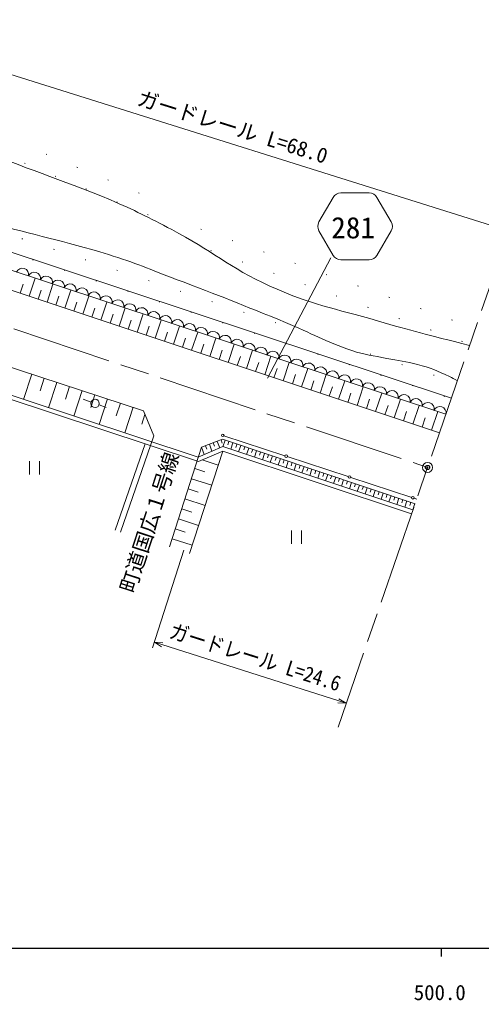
# Model space of a CAD drawing. Units: millimetres, scale not verified. Extents: x 40000 to 680000, y 20000 to 380000.
# Drawn here: x 517445 to 572836, y 198715 to 316404 of the extents above; entities that cross this region are included whole.
import ezdxf
from ezdxf.enums import TextEntityAlignment as Align

# ---------------------------------------------------------------- set-up
doc = ezdxf.new("R2010")
doc.units = ezdxf.units.MM
doc.header["$LTSCALE"] = 1000
doc.header["$PDMODE"] = 32
doc.header["$PDSIZE"] = 500
doc.linetypes.add('CHAIN', pattern=[18.5, 12, -1.5, 3.5, -1.5])
for name, color, linetype, lineweight in [('M-BGD', 7, 'Continuous', 13), ('M-BGD-HTXT', 7, 'Continuous', 13), ('M-BMK', 2, 'CHAIN', 13), ('M-BMK-SRVR', 3, 'Continuous', 13), ('M-STR-HTXT', 7, 'Continuous', 13), ('M-TTL-BAND', 7, 'Continuous', 25)]:
    doc.layers.add(name, color=color, linetype=linetype, lineweight=lineweight)
doc.layers.add('M-OTRS', color=6, linetype='Continuous')
doc.styles.add('ＭＳ ゴシック', font='')
doc.styles.get('ＭＳ ゴシック').set_extended_font_data('MS Gothic')

msp = doc.modelspace()

# ---------------------------------------------------------------- linework, layer by layer
at = {"layer": 'M-BGD'}
for p, q in [((520724, 300211), (520632, 300249)), ((518108, 299137), (518015, 299176)), ((524415, 298668), (524323, 298706)), ((521798, 297594), (521706, 297633)), ((528105, 297125), (528013, 297163)), ((568577, 269044), (487029, 296071)), ((569240, 270969), (493987, 295955)), ((525489, 296051), (525396, 296090)), ((531796, 295582), (531703, 295620)), ((529179, 294508), (529087, 294547)), ((486435, 293956), (567807, 266810)), ((532869, 292965), (532777, 293004)), ((539270, 291238), (539176, 291273)), ((517813, 290083), (517718, 290114)), ((543031, 289878), (542937, 289912)), ((521609, 288824), (521515, 288856)), ((540470, 288677), (540376, 288711)), ((546793, 288517), (546699, 288551)), ((519082, 287555), (518987, 287586)), ((525406, 287566), (525311, 287597)), ((544232, 287317), (544137, 287351)), ((550554, 287156), (550460, 287190)), ((522879, 286297), (522784, 286328)), ((529203, 286307), (529108, 286339)), ((547993, 285956), (547899, 285990)), ((518581, 283232), (519297, 285377)), ((526676, 285038), (526581, 285070)), ((533000, 285049), (532905, 285081)), ((554315, 285796), (554221, 285830)), ((517509, 283589), (517866, 284662)), ((519656, 282873), (520014, 283948)), ((520731, 282515), (521448, 284664)), ((522884, 281796), (523602, 283950)), ((530473, 283780), (530378, 283811)), ((536797, 283791), (536702, 283822)), ((551754, 284595), (551660, 284629)), ((558077, 284435), (557983, 284469)), ((521807, 282155), (522166, 283232)), ((523963, 281436), (524323, 282515)), ((525042, 281076), (525762, 283234)), ((527204, 280355), (527925, 282517)), ((534270, 282521), (534175, 282553)), ((540594, 282532), (540499, 282564)), ((555516, 283235), (555422, 283269)), ((561838, 283074), (561744, 283108)), ((526123, 280716), (526484, 281797)), ((529370, 279632), (530093, 281799)), ((538066, 281263), (537971, 281295)), ((544391, 281274), (544296, 281305)), ((559277, 281874), (559183, 281908)), ((565600, 281714), (565506, 281748)), ((528287, 279994), (528648, 281077)), ((530456, 279270), (530818, 280356)), ((531541, 278908), (532265, 281079)), ((533716, 278183), (534441, 280358)), ((563039, 280513), (562945, 280547)), ((569361, 280353), (569267, 280387)), ((532628, 278545), (532991, 279633)), ((535895, 277456), (536622, 279635)), ((541863, 280005), (541768, 280036)), ((548188, 280016), (548093, 280047)), ((566800, 279152), (566706, 279186)), ((534805, 277819), (535169, 278909)), ((536987, 277092), (537351, 278183)), ((538078, 276727), (538807, 278911)), ((540266, 275997), (540996, 278185)), ((545660, 278746), (545565, 278778)), ((570562, 277792), (570468, 277826)), ((539172, 276362), (539537, 277456)), ((541362, 275632), (541728, 276728)), ((542458, 275266), (543190, 277458)), ((544655, 274533), (545387, 276730)), ((549457, 277488), (549362, 277519)), ((511909, 276156), (532306, 269472)), ((543556, 274900), (543923, 275998)), ((546855, 273799), (547590, 276000)), ((553254, 276230), (553159, 276261)), ((559579, 276241), (559484, 276272)), ((545755, 274166), (546122, 275267)), ((547958, 273431), (548326, 274534)), ((549060, 273064), (549796, 275269)), ((551270, 272327), (552007, 274536)), ((557051, 274971), (556956, 275003)), ((563376, 274982), (563281, 275014)), ((518891, 273868), (517899, 270839)), ((520406, 273372), (519910, 271857)), ((550165, 272695), (550534, 273800)), ((552377, 271957), (552746, 273064)), ((553484, 271588), (554222, 273802)), ((555702, 270848), (556442, 273066)), ((560848, 273713), (560753, 273744)), ((567172, 273724), (567078, 273755)), ((521920, 272875), (520925, 269838)), ((523439, 272378), (522941, 270859)), ((524957, 271880), (523959, 268834)), ((554593, 271218), (554963, 272327)), ((557924, 270107), (558666, 272329)), ((564645, 272455), (564550, 272486)), ((526028, 270504), (525075, 270843)), ((526480, 271381), (525981, 269858)), ((528003, 270882), (527002, 267827)), ((556813, 270477), (557184, 271589)), ((559038, 269735), (559409, 270849)), ((560151, 269364), (560894, 271591)), ((562383, 268619), (563127, 270851)), ((568442, 271196), (568347, 271228)), ((526975, 270181), (527828, 269877)), ((529531, 270381), (529030, 268854)), ((531058, 269881), (530054, 266817)), ((561267, 268991), (561639, 270107)), ((564618, 267873), (565364, 270109)), ((532485, 269035), (532120, 267843)), ((532306, 269472), (533542, 266455)), ((563501, 268246), (563874, 269364)), ((565739, 267500), (566112, 268620)), ((566859, 267126), (567606, 269366)), ((533542, 266455), (529562, 254915)), ((539272, 265089), (541792, 266042)), ((541792, 266042), (564881, 258316)), ((541958, 266467), (549274, 264065)), ((532501, 265481), (528909, 255124)), ((535429, 253139), (539272, 265089)), ((539272, 265089), (539602, 264216)), ((539739, 265266), (539897, 264849)), ((540207, 265442), (540522, 264610)), ((540675, 265619), (540832, 265203)), ((541142, 265796), (541442, 265004)), ((541610, 265973), (541760, 265577)), ((542082, 265945), (541818, 265158)), ((542556, 265786), (542424, 265393)), ((543030, 265627), (542767, 264843)), ((543504, 265469), (543373, 265076)), ((543978, 265310), (543716, 264527)), ((544452, 265151), (544321, 264760)), ((544927, 264993), (544665, 264212)), ((545401, 264834), (545270, 264444)), ((541830, 264627), (537812, 252358)), ((545875, 264675), (545614, 263897)), ((546349, 264517), (546219, 264127)), ((546823, 264358), (546563, 263581)), ((547297, 264199), (547167, 263811)), ((547772, 264041), (547512, 263266)), ((548246, 263882), (548116, 263495)), ((548720, 263723), (548461, 262951)), ((549559, 263971), (556874, 261569)), ((518646, 263433), (518646, 261833)), ((519846, 261833), (519846, 263433)), ((538446, 262521), (539662, 262130)), ((539351, 263564), (541266, 262949)), ((549194, 263565), (549065, 263178)), ((549668, 263406), (549410, 262635)), ((550142, 263247), (550013, 262862)), ((550617, 263089), (550359, 262320)), ((551091, 262930), (550962, 262546)), ((551565, 262771), (551308, 262004)), ((552039, 262613), (551911, 262229)), ((552513, 262454), (552257, 261689)), ((538055, 261306), (540486, 260524)), ((552987, 262295), (552859, 261913)), ((553461, 262137), (553206, 261374)), ((553936, 261978), (553808, 261597)), ((554410, 261819), (554155, 261058)), ((554884, 261661), (554757, 261280)), ((555358, 261502), (555104, 260743)), ((555832, 261343), (555705, 260964)), ((557159, 261476), (564475, 259074)), ((537666, 260097), (538875, 259708)), ((556306, 261185), (556053, 260428)), ((556781, 261026), (556654, 260648)), ((557255, 260867), (557002, 260112)), ((557729, 260709), (557603, 260331)), ((558203, 260550), (557951, 259797)), ((558677, 260391), (558551, 260015)), ((559151, 260233), (558900, 259482)), ((559626, 260074), (559500, 259699)), ((560100, 259916), (559849, 259166)), ((560574, 259757), (560448, 259382)), ((561048, 259598), (560798, 258851)), ((561522, 259440), (561397, 259066)), ((561996, 259281), (561747, 258536)), ((562470, 259122), (562346, 258750)), ((562945, 258964), (562696, 258220)), ((564760, 258980), (565074, 258877)), ((537278, 258888), (539696, 258110)), ((563419, 258805), (563294, 258433)), ((563893, 258646), (563645, 257905)), ((564367, 258488), (564243, 258117)), ((564841, 258329), (564594, 257590)), ((536891, 257685), (538094, 257298)), ((536504, 256483), (538909, 255709)), ((536120, 255287), (537316, 254902)), ((550050, 255091), (550050, 253491)), ((551250, 253491), (551250, 255091)), ((535735, 254091), (538127, 253321))]:
    msp.add_line(p, q, dxfattribs=at)
for points in [[(422425, 296665), (433216, 294585), (440279, 293079), (447827, 291322), (456368, 289008), (468824, 285550), (491204, 279069), (492464, 282332), (511269, 276576), (510372, 273329), (538868, 263901), (541808, 265161), (564627, 257579)], [(477531, 282508), (491506, 278461), (492763, 281718), (510657, 276241), (509763, 273004), (538891, 263367), (541830, 264627), (564464, 257106)]]:
    msp.add_lwpolyline(points, dxfattribs=at)
for centre, radius in [((526505, 270352), 500), ((541815, 266514), 150), ((549416, 264018), 150), ((557017, 261522), 150), ((564618, 259027), 150)]:
    msp.add_circle(centre, radius, dxfattribs=at)
for centre in [(517771, 285824), (519201, 285350), (520632, 284876), (522063, 284401), (523493, 283927), (524924, 283453), (526355, 282979), (527785, 282505), (529216, 282031), (530647, 281557), (532077, 281082), (533508, 280608), (534939, 280134), (536369, 279660), (537800, 279186), (539231, 278712), (540661, 278237), (542092, 277763), (543523, 277289), (544953, 276815), (546384, 276341), (547815, 275867), (549245, 275393), (550676, 274918), (552107, 274444), (553538, 273970), (554968, 273496), (556399, 273022), (557830, 272548), (559260, 272074), (560691, 271599), (562122, 271125), (563552, 270651), (564983, 270177), (566414, 269703), (567844, 269229)]:
    msp.add_arc(centre, 756, 345.88755, 157.44039, dxfattribs=at)
for points, knots in [([(571425, 277312), (566108, 278634), (564671, 279008), (560386, 280253), (555285, 281734), (552282, 282236), (547447, 284433), (542627, 286622), (540403, 288760), (535707, 291202), (532867, 292679), (531279, 293525), (528328, 294764), (522005, 297420), (518277, 298448), (511963, 301125), (508858, 302441), (507284, 303546), (504167, 304832), (501181, 306064), (499371, 306378), (496270, 307281), (493939, 307960), (492567, 308122), (490273, 308917), (487863, 309752), (486466, 310192), (484276, 311497), (481737, 313011), (480867, 313982), (478515, 316404)], [0, 0, 0, 0, 1, 1, 1, 2, 2, 2, 3, 3, 3, 4, 4, 4, 5, 5, 5, 6, 6, 6, 7, 7, 7, 8, 8, 8, 9, 9, 9, 10, 10, 10, 10]), ([(442097, 311538), (449932, 310568), (452388, 310516), (458738, 308753), (461035, 308115), (462253, 307513), (464571, 306954), (469147, 305851), (471801, 305656), (476402, 304664), (482050, 303446), (485235, 302816), (490782, 301202), (492632, 300664), (493650, 300285), (495422, 299530), (497713, 298554), (498587, 297224), (500850, 296186), (501727, 295784), (502238, 295600), (503152, 295290), (507262, 293894), (509619, 293280), (513789, 292079), (519352, 290478), (522563, 289914), (528096, 288217), (531334, 287224), (533069, 286430), (536238, 285237), (541387, 283299), (544247, 282151), (549337, 280062), (552462, 278779), (554097, 277764), (557297, 276682), (558881, 276146), (559840, 276100), (561476, 275755), (562920, 275450), (563756, 275399), (565184, 275028), (566729, 274627), (567565, 274263), (569000, 273565), (569381, 273380), (569518, 273321), (569965, 273074)], [0, 0, 0, 0, 1, 1, 1, 2, 2, 2, 3, 3, 3, 4, 4, 4, 5, 5, 5, 6, 6, 6, 7, 7, 7, 8, 8, 8, 9, 9, 9, 10, 10, 10, 11, 11, 11, 12, 12, 12, 13, 13, 13, 14, 14, 14, 15, 15, 15, 16, 16, 16, 16])]:
    msp.add_open_spline(points, degree=3, knots=knots, dxfattribs=at)
at = {"layer": 'M-BMK'}
for p, q in [((576774, 292836), (555649, 231519)), ((516766, 279279), (566380, 262666))]:
    msp.add_line(p, q, dxfattribs=at)
at = {"layer": 'M-BMK-SRVR'}
msp.add_circle((566380, 262666), 600, dxfattribs=at)
at = {"layer": 'M-OTRS'}
msp.add_point((566380, 262666), dxfattribs=at)
at = {"layer": 'M-STR-HTXT'}
for p, q in [((509240, 312078), (576156, 291042)), ((559385, 295612), (555983, 295612)), ((555055, 295077), (553354, 292131)), ((562014, 292131), (560313, 295077)), ((553354, 291059), (555055, 288113)), ((560313, 288113), (562014, 291059)), ((547188, 273361), (554789, 287817)), ((559385, 287578), (555983, 287578)), ((537131, 252757), (533394, 241029)), ((533607, 241696), (556628, 234361)), ((533607, 241696), (534484, 241155)), ((533607, 241696), (534636, 241631)), ((556628, 234361), (555599, 234426)), ((556628, 234361), (555751, 234902))]:
    msp.add_line(p, q, dxfattribs=at)
for centre, start, end in [((555983, 294541), 90, 150), ((559385, 294541), 30, 90), ((554282, 291595), 150, 210), ((561086, 291595), 330, 30), ((555983, 288649), 210, 270), ((559385, 288649), 270, 330)]:
    msp.add_arc(centre, 1071, start, end, dxfattribs=at)
at = {"layer": 'M-TTL-BAND'}
for p, q in [((40000, 205000), (579000, 205000)), ((568000, 205000), (568000, 204000))]:
    msp.add_line(p, q, dxfattribs=at)

# ---------------------------------------------------------------- texts
at = {"layer": 'M-BGD-HTXT', "style": 'ＭＳ ゴシック'}
msp.add_text('町道国広１号線', height=1833, rotation=71.916, dxfattribs=at).set_placement((534410, 255626), align=Align.BOTTOM_CENTER)
at = {"layer": 'M-STR-HTXT', "style": 'ＭＳ ゴシック'}
msp.add_text('ガードレール L=68.0', height=1833, rotation=342.549, dxfattribs=at).set_placement((542564, 302126), align=Align.BOTTOM_CENTER)
msp.add_text('281', height=2566, dxfattribs=at).set_placement((557448, 291438), align=Align.MIDDLE_CENTER)
at = {"layer": 'M-STR-HTXT', "style": 'ＭＳ ゴシック', "width": 0.9}
msp.add_text('ガードレール L=24.6', height=1833, rotation=342.325, dxfattribs=at).set_placement((545269, 238505), align=Align.BOTTOM_CENTER)
at = {"layer": 'M-TTL-BAND', "style": 'ＭＳ ゴシック'}
msp.add_text('500.0', height=1833, dxfattribs=at).set_placement((567844, 198195), align=Align.BOTTOM_CENTER)

doc.saveas('drawing.dxf')
